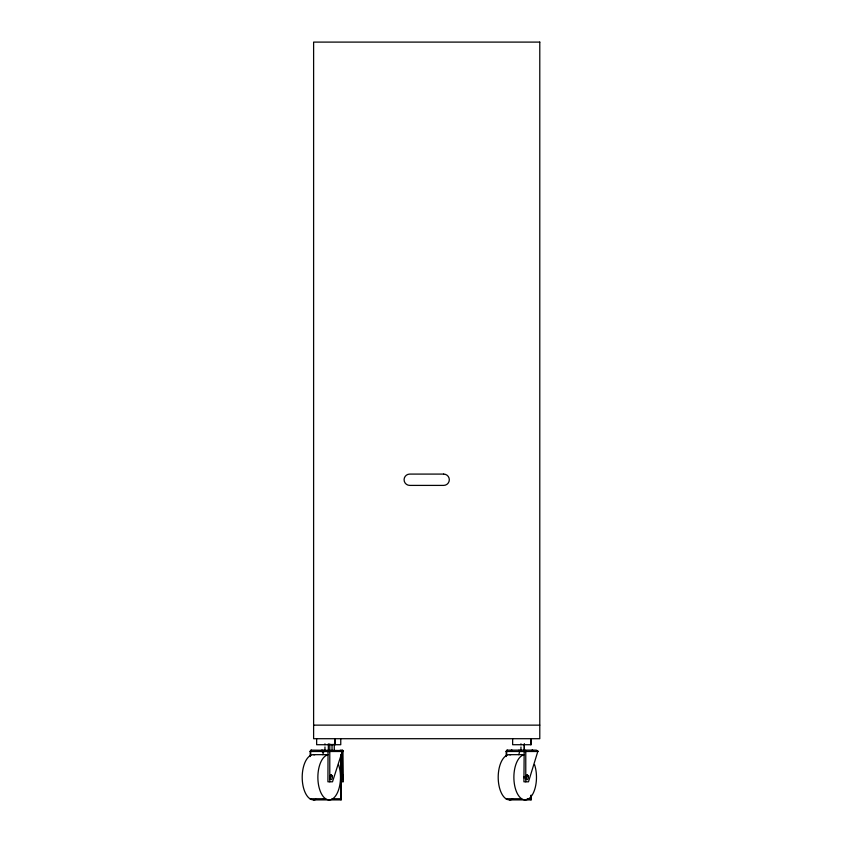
<?xml version="1.0" encoding="UTF-8"?>
<svg xmlns="http://www.w3.org/2000/svg" width="842" height="842" viewBox="0 0 842 842"><rect width="100%" height="100%" fill="white"/><g stroke="black" fill="none" stroke-linecap="round" stroke-linejoin="round"><path stroke-width="1.26" d="M324.959 743.812L324.959 744.717M332.032 744.265L332.032 750.138M341.084 776.166L341.084 799.9L313.561 799.9M341.084 775.461L341.084 775.945M341.073 773.524L341.084 754.664L341.084 777.271M341.978 779.187L341.989 777.608M341.978 775.377L341.989 775.798M343.336 777.871L343.336 776.84M343.336 779.376L343.336 777.724M343.336 776.966L343.336 775.061M520.956 743.812L520.956 744.717M531.07 795.353L531.06 799.9L509.557 799.9M323.686 751.496L322.791 754.695M519.682 751.496L518.788 754.695M506.189 756.548L506.189 751.496A1.358 1.179 -90 0 1 507.368 750.138L536.249 750.138L537.954 750.98L528.492 781.808L523.924 781.808L524.166 751.443M322.591 750.748L323.012 750.138M518.598 750.748L519.009 750.138M328.033 751.253L327.927 781.808L332.495 781.808L341.999 752.232L341.789 750.748L340.252 750.138M320.949 750.748L322.086 750.611M510.936 750.748L512.062 750.201A1.358 1.358 0 0 0 511.041 750.611M328.106 751.306L327.927 751.496A1.358 0.674 90 0 1 328.601 750.138A1.358 1.179 -90 0 1 329.78 751.496L329.78 781.808M524.103 751.306L523.924 751.496A1.358 0.674 90 0 1 524.598 750.138A1.358 1.179 -90 0 1 525.776 751.496L525.776 781.808M313.613 725.141L539.785 725.141M310.193 756.548L310.193 751.496A1.358 1.179 -90 0 1 311.361 750.138L342.936 750.538L343.336 781.808L341.978 781.808L341.989 750.264M310.014 751.496L343.325 751.496A1.358 1.358 0 0 0 341.989 750.138L341.989 750.201M506.01 751.496L538.101 751.496M322.402 752.232L323.581 752.232M313.456 754.664L327.822 754.664M509.452 754.664L523.819 754.664M526.545 779.545L527.134 779.545A2.263 1.126 -90 0 0 528.26 777.282A2.263 1.126 90 0 0 527.134 775.019A2.263 1.126 90 0 0 526.008 777.282A2.263 1.126 90 0 0 527.134 779.545M314.676 754.79A22.618 11.304 90 0 0 302.457 772.524A22.618 11.304 90 0 0 309.94 798.753L325.612 798.753A22.618 11.304 90 0 0 338.21 790.891A22.618 11.304 90 0 0 338.505 764.504M332.032 798.753L341.084 798.753L341.073 780.839M510.673 754.79A22.618 11.304 90 0 0 498.453 772.524A22.618 11.304 90 0 0 505.947 798.753L521.619 798.753A22.618 11.304 90 0 0 534.207 790.891A22.618 11.304 90 0 0 534.502 764.504M527.187 798.753L531.07 798.753L531.06 795.227M532.923 750.538L531.965 750.201A1.358 1.358 0 0 1 532.997 750.611L533.091 750.748M531.06 799.9L531.06 798.679M341.084 799.9L341.073 798.679M343.336 778.545L343.336 779.166M531.291 738.708L531.291 744.717L512.641 744.717L512.641 738.708M530.734 738.708L530.734 744.717M520.956 746.98L520.956 750.138M506.684 755.285L506.684 751.496A1.358 0.674 90 0 1 507.368 750.138M340.757 738.708L340.757 744.717L316.645 744.717L316.645 738.708M335.295 738.708L335.295 744.717M334.727 738.708L334.727 744.717M334.263 743.812L334.263 750.138M329.79 743.812L329.79 750.138M328.338 743.812L328.338 750.138M324.959 746.98L324.959 750.138M310.687 755.285L310.687 751.496A1.358 0.674 90 0 1 311.361 750.138M524.092 777.966A2.263 1.126 -90 0 1 524.103 776.566M527.134 775.019A2.263 1.126 -90 0 1 528.26 777.282M526.334 778.882A2.263 1.126 -90 0 1 526.334 775.682M511.978 799.353A22.618 11.304 -90 0 1 505.947 798.753M521.619 798.753A22.618 11.304 -90 0 1 513.936 774.945A22.618 11.304 -90 0 1 523.903 754.811M331.138 775.019A2.263 1.126 90 0 0 330.001 777.282A2.263 1.126 90 0 0 331.138 779.545A2.263 1.126 -90 0 0 332.264 777.282A2.263 1.126 90 0 0 331.138 775.019A2.263 1.126 -90 0 1 332.264 777.282M330.338 778.882A2.263 1.126 -90 0 1 330.338 775.682M315.982 799.353A22.618 11.304 -90 0 1 309.94 798.753M325.612 798.753A22.618 11.304 -90 0 1 317.929 774.945A22.618 11.304 -90 0 1 327.906 754.811M321.055 750.611A1.358 1.358 0 0 1 322.086 750.138M322.991 799.395L322.981 799.353M512.967 799.395L512.967 799.353M539.785 42.1L313.613 42.1L313.613 738.708L539.785 738.708L539.785 42.1M443.66 474.088L409.738 474.088A5.652 5.652 0 0 0 404.086 479.74A5.652 5.652 0 0 0 409.738 485.402L443.66 485.402A5.652 5.652 0 0 0 449.312 479.74A5.652 5.652 0 0 0 443.66 474.088M524.334 750.138L524.334 743.812L524.25 750.138"/></g></svg>
